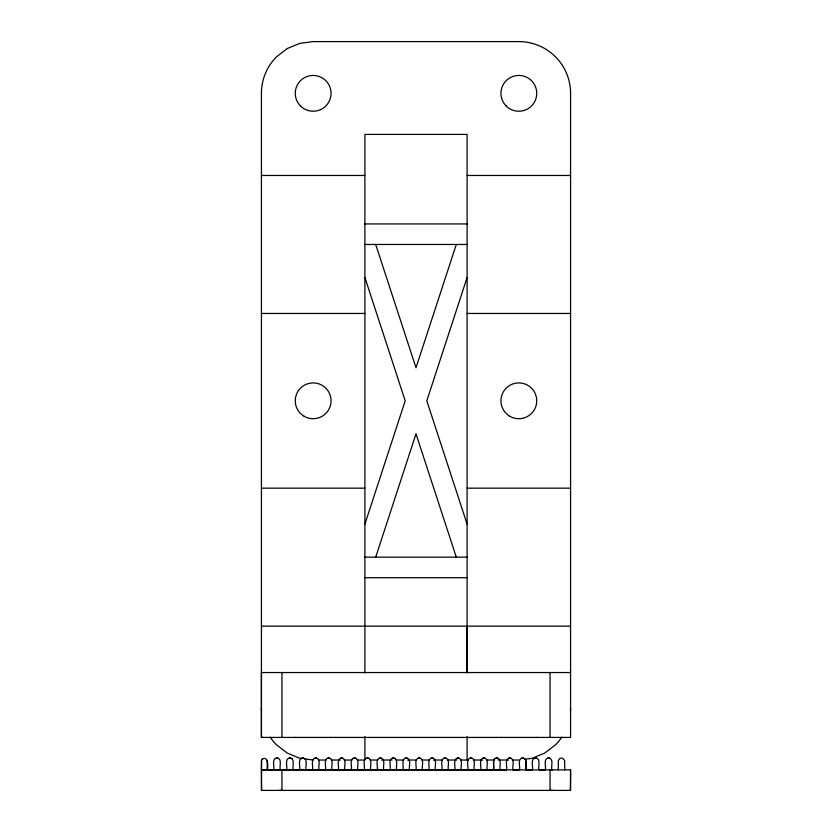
<?xml version="1.0" encoding="UTF-8"?>
<svg xmlns="http://www.w3.org/2000/svg" width="832" height="832" viewBox="0 0 832 832"><rect width="100%" height="100%" fill="white"/><g stroke="black" fill="none" stroke-linecap="round" stroke-linejoin="round"><path stroke-width="1.25" d="M467.106 672.537L467.106 626.153M261.591 790.4L261.425 769.87L570.575 769.87L570.575 790.4L261.425 790.4L261.518 760.438L262.278 759.127M261.529 760.438L261.425 769.87L273.718 769.777M262.278 759.127C268.455 755.373 268.122 766.574 267.249 769.798L273.718 769.798C274.643 766.366 271.336 758.534 276.952 757.952C282.547 758.534 279.271 766.334 280.186 769.756L506.542 769.86C507.489 766.418 504.14 758.545 509.777 757.952C515.414 758.555 512.065 766.418 513.011 769.87L519.48 769.86C520.416 766.418 517.078 758.555 522.714 757.952C528.351 758.545 525.002 766.418 525.949 769.87L532.418 769.86C533.354 766.418 530.015 758.555 535.642 757.952C541.278 758.555 537.94 766.418 538.876 769.87L545.345 769.87C546.291 766.418 542.942 758.555 548.579 757.952C554.216 758.555 550.867 766.418 551.814 769.87M286.655 769.756C287.57 766.334 284.284 758.524 289.89 757.952C295.474 758.534 292.209 766.314 293.124 769.735L299.582 769.746C300.498 766.324 297.222 758.524 302.817 757.952C308.402 758.534 305.157 766.293 306.051 769.714L313.82 769.756M312.52 769.714C313.425 766.303 310.17 758.524 315.754 757.952C321.329 758.524 318.094 766.282 318.989 769.694M338.395 769.829C339.331 766.397 336.003 758.534 341.63 757.952C347.246 758.545 343.928 766.386 344.854 769.829M364.894 769.87L364.26 769.829C365.196 766.386 361.868 758.534 367.494 757.952C373.11 758.545 369.793 766.386 370.729 769.818M377.198 769.818C378.134 766.386 374.806 758.534 380.432 757.952C386.048 758.545 382.73 766.376 383.666 769.818M390.135 769.818C391.061 766.386 387.743 758.534 393.359 757.952C398.986 758.545 395.668 766.376 396.594 769.818M403.062 769.818C403.998 766.386 400.681 758.534 406.297 757.952C411.913 758.545 408.606 766.376 409.531 769.818M416 769.818C416.926 766.376 413.618 758.534 419.234 757.952C424.85 758.545 421.543 766.376 422.469 769.808M428.938 769.808C429.863 766.376 426.546 758.534 432.172 757.952C437.788 758.545 434.47 766.376 435.406 769.808M441.865 769.808C442.801 766.376 439.483 758.534 445.099 757.952C450.715 758.545 447.408 766.376 448.334 769.808M454.802 769.808C455.728 766.376 452.421 758.545 458.037 757.952C463.653 758.545 460.346 766.366 461.271 769.808M467.74 769.808C468.666 766.376 465.358 758.545 470.974 757.952C476.59 758.545 473.283 766.366 474.209 769.808M480.678 769.808C481.603 766.366 478.296 758.545 483.912 757.952C489.518 758.545 486.21 766.366 487.136 769.798M493.719 760.354L493.605 769.798C494.541 766.366 491.223 758.534 496.839 757.952C502.476 758.555 499.138 766.418 500.074 769.87M558.282 769.87L558.397 760.354L559.894 758.389L562.349 758.066L564.637 760.354L564.751 769.87M364.894 524.118L405.194 400.816L364.894 277.514M456.3 244.462L416 367.765L375.7 244.462M375.7 557.159L416 433.857L456.3 557.159M467.106 277.514L426.806 400.816L467.106 524.118M494.551 758.898L495.227 758.389M331.926 769.829C330.99 766.397 334.318 758.534 328.692 757.952C323.118 758.524 326.352 766.282 325.458 769.694L317.699 769.766M364.26 769.829L357.791 769.818C356.866 766.386 360.183 758.534 354.557 757.952C348.941 758.545 352.258 766.386 351.322 769.829L343.564 769.798M524.93 759.231L532.23 758.264L544.71 753.095L555.422 744.879A51.74 51.74 0 0 0 561.694 737.277M273.718 769.798L287.945 769.746M279.271 769.87L281.954 769.87L281.954 790.4L279.271 790.4M261.425 175.469L364.894 175.469M467.106 175.469L570.575 175.469M364.894 223.933L467.106 223.933M364.894 244.462L467.106 244.462M261.425 313.456L364.894 313.456M467.106 313.456L570.575 313.456M261.425 488.166L364.894 488.166M467.106 488.166L570.575 488.166M364.894 557.159L467.106 557.159M364.894 577.699L467.106 577.699M261.425 626.153L570.575 626.153M570.575 672.537L261.425 672.537L261.425 737.422L262.985 737.422M295.256 737.422L295.859 737.422M330.45 737.422L331.063 737.422M500.937 737.422L501.55 737.422M536.141 737.422L536.744 737.422M276.11 758.066L278.564 758.389M289.047 758.066L290.722 758.066M301.985 758.066L303.659 758.066M314.922 758.066L316.597 758.066M327.85 758.066L329.524 758.066M340.787 758.066L342.462 758.066M353.725 758.066L355.399 758.066M366.662 758.066L368.326 758.066M379.59 758.066L381.264 758.066M392.527 758.066L394.982 758.389M405.465 758.066L407.139 758.066M418.392 758.066L420.066 758.066M431.33 758.066L433.004 758.066M444.267 758.066L445.942 758.066M457.205 758.066L458.879 758.066M470.132 758.066L471.806 758.066M483.07 758.066L484.744 758.066M508.945 758.066L510.609 758.066M521.872 758.066L523.546 758.066M534.81 758.066L536.484 758.066M547.747 758.066L549.422 758.066M318.334 760.032L326.092 760.032M331.271 760.032L340.319 760.032M344.198 760.032L351.967 760.032M357.136 760.032L364.905 760.032L364.894 736.632M370.074 760.032L377.842 760.032M381.711 760.032L392.07 760.032M395.949 760.032L403.707 760.032M407.586 760.032L416.645 760.032M421.824 760.032L429.582 760.032M433.462 760.032L442.52 760.032M447.689 760.032L456.758 760.032M460.626 760.032L468.395 760.032M473.564 760.032L482.622 760.032M486.502 760.032L494.27 760.032M498.15 760.032L508.498 760.032M512.377 760.032L518.846 760.032M570.409 790.4L570.575 769.87M496.007 758.066L497.682 758.066M552.729 769.87L550.046 769.87L550.046 790.4L552.729 790.4M331.926 769.787L339.685 769.798M302.203 758.586L299.77 758.264L287.29 753.095L276.578 744.879A51.74 51.74 0 0 1 270.306 737.277M304.637 758.909L313.154 760.032M291.502 758.389L292.178 758.898M525.834 760.354L525.949 769.87M267.155 760.438L267.249 769.798M550.046 672.537L550.046 737.422M467.106 672.953L467.106 134.41L364.894 134.41L364.894 672.953M467.106 736.632L467.106 760.032M281.954 672.537L281.954 737.422M261.477 710.736A51.74 51.74 0 0 1 261.425 708.292M570.575 708.292A51.74 51.74 0 0 1 570.523 710.736M287.29 48.526L276.578 56.753A51.74 51.74 0 0 0 261.425 93.34L261.425 737.422L570.575 737.422L570.575 93.34A51.74 51.74 0 0 0 518.846 41.6L313.154 41.6L299.77 43.368L287.29 48.526M509.891 416.322A17.909 17.909 0 0 0 536.744 400.816A17.909 17.909 0 0 0 509.891 385.31A17.909 17.909 0 0 0 509.891 416.322M300.498 105.997A17.909 17.909 0 0 0 330.45 97.968A17.909 17.909 0 0 0 308.526 76.045A17.909 17.909 0 0 0 300.498 105.997M304.21 416.322A17.909 17.909 0 0 0 331.063 400.816A17.909 17.909 0 0 0 304.21 385.31A17.909 17.909 0 0 0 304.21 416.322M506.178 105.997A17.909 17.909 0 0 0 536.141 97.968A17.909 17.909 0 0 0 514.207 76.045A17.909 17.909 0 0 0 506.178 105.997"/></g></svg>
